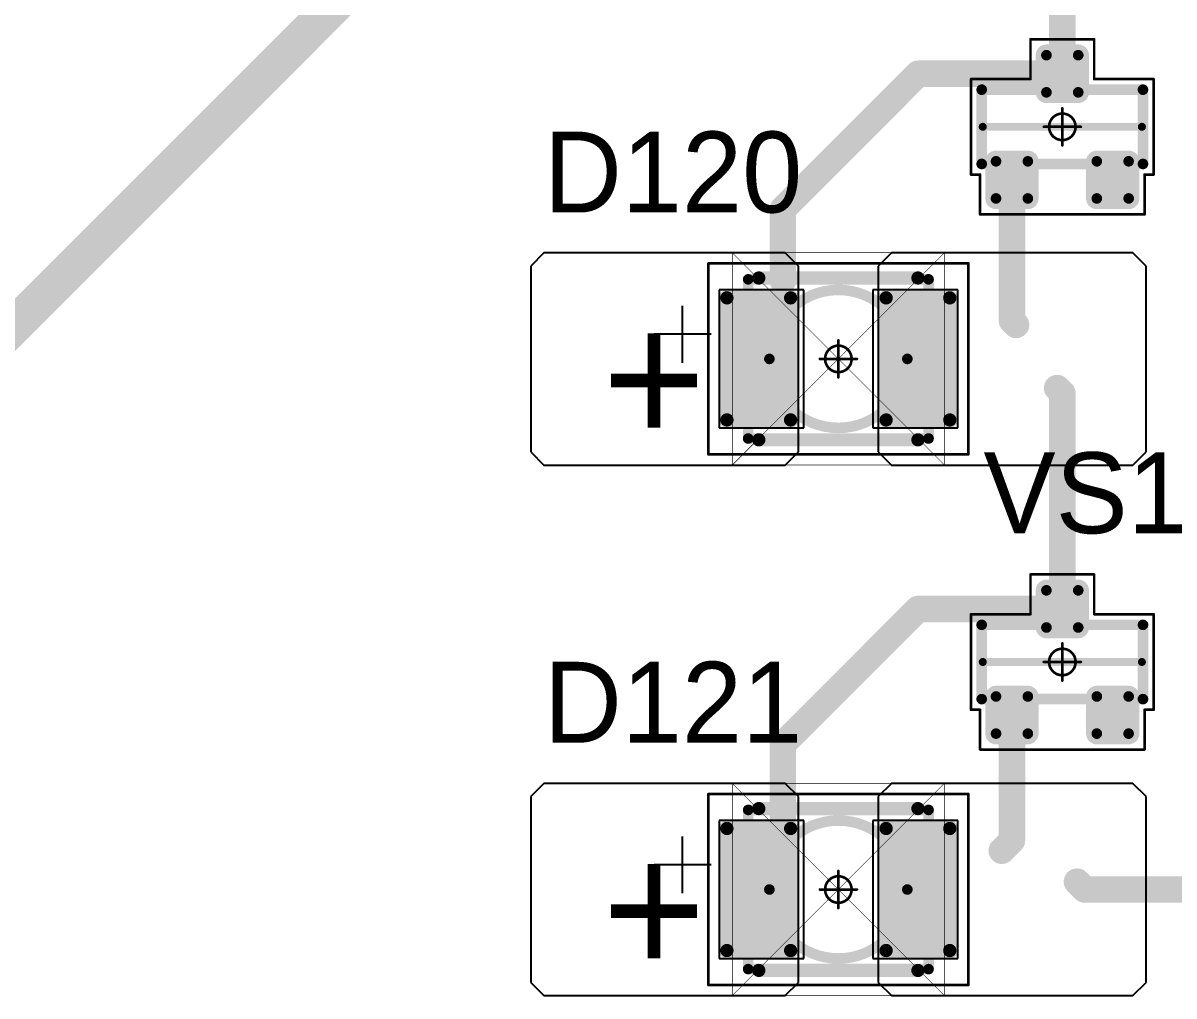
# Model space of a CAD drawing. Header units: millimetres. Extents: x 0 to 1769, y 431 to 1001.
# Drawn here: x 1671.07 to 1692.77, y 571.02 to 589.36 of the extents above; entities that cross this region are included whole.
import ezdxf

# ---------------------------------------------------------------- set-up
doc = ezdxf.new("R2010")
doc.units = ezdxf.units.MM
for name, color, linetype in [('Mechanical13', 56, 'Continuous'), ('Mechanical15', 56, 'Continuous'), ('Mechanical9', 56, 'Continuous'), ('TopLayer', 1, 'Continuous'), ('TopOverlay', 2, 'Continuous'), ('TopPaste', 8, 'Continuous'), ('TopSolder', 216, 'Continuous')]:
    doc.layers.add(name, color=color, linetype=linetype)

# ---------------------------------------------------------------- blocks, each defined once
blk = doc.blocks.new('SOT23_18')
at = {"layer": 'Mechanical13', "const_width": 0.2}
for points in [[(-0.7, 1.52), (-0.7, -1.52)], [(-0.7, 1.52), (0.7, 1.52)], [(0.7, 1.52), (0.7, -1.52)], [(-0.7, -1.52), (0.7, -1.52)]]:
    blk.add_lwpolyline(points, dxfattribs=at)
at = {"layer": 'Mechanical13', "const_width": 0.1}
for points in [[(-0.75, 1.52, 1), (-0.65, 1.52, 1)], [(-0.75, 1.52, 1), (-0.65, 1.52, 1)], [(0.65, 1.52, 1), (0.75, 1.52, 1)], [(0.65, 1.52, 1), (0.75, 1.52, 1)], [(-0.75, -1.52, 1), (-0.65, -1.52, 1)], [(-0.75, -1.52, 1), (-0.65, -1.52, 1)], [(0.65, -1.52, 1), (0.75, -1.52, 1)], [(0.65, -1.52, 1), (0.75, -1.52, 1)]]:
    blk.add_lwpolyline(points, format="xyb", close=True, dxfattribs=at)
at = {"layer": 'Mechanical15', "const_width": 0.05}
for points in [[(-0.9, 1.72), (0.9, 1.72)], [(-0.9, 1.72), (-0.9, 1.55)], [(0.9, 1.72), (0.9, 0.6)], [(-1.65, 1.55), (-0.9, 1.55)], [(-1.65, 1.55), (-1.65, -1.55)], [(0.9, 0.6), (1.65, 0.6)], [(1.65, 0.6), (1.65, -0.6)], [(0, 0.35), (0, -0.35)], [(-0.35, 0), (0.35, 0)], [(0.9, -0.6), (0.9, -1.72)], [(0.9, -0.6), (1.65, -0.6)], [(-1.65, -1.55), (-0.9, -1.55)], [(-0.9, -1.55), (-0.9, -1.72)], [(-0.9, -1.72), (0.9, -1.72)]]:
    blk.add_lwpolyline(points, dxfattribs=at)
at = {"layer": 'Mechanical15'}
for points, const_width in [([(-0.913, 1.72, 1), (-0.888, 1.72, 1)], 0.025), ([(-0.913, 1.72, 1), (-0.888, 1.72, 1)], 0.025), ([(0.888, 1.72, 1), (0.913, 1.72, 1)], 0.025), ([(0.888, 1.72, 1), (0.913, 1.72, 1)], 0.025), ([(-1.662, 1.55, 1), (-1.637, 1.55, 1)], 0.025), ([(-1.662, 1.55, 1), (-1.637, 1.55, 1)], 0.025), ([(-0.913, 1.55, 1), (-0.888, 1.55, 1)], 0.025), ([(-0.913, 1.55, 1), (-0.888, 1.55, 1)], 0.025), ([(0.888, 0.6, 1), (0.913, 0.6, 1)], 0.025), ([(0.888, 0.6, 1), (0.913, 0.6, 1)], 0.025), ([(1.637, 0.6, 1), (1.662, 0.6, 1)], 0.025), ([(1.637, 0.6, 1), (1.662, 0.6, 1)], 0.025), ([(0.25, 0, 1), (-0.25, 0, 1)], 0.05), ([(-0.012, 0.35, 1), (0.012, 0.35, 1)], 0.025), ([(-0.362, 0, 1), (-0.337, 0, 1)], 0.025), ([(-0.262, 0, 1), (-0.238, 0, 1)], 0.025), ([(0.238, 0, 1), (0.262, 0, 1)], 0.025), ([(0.337, 0, 1), (0.362, 0, 1)], 0.025), ([(-0.012, -0.35, 1), (0.012, -0.35, 1)], 0.025), ([(0.888, -0.6, 1), (0.913, -0.6, 1)], 0.025), ([(0.888, -0.6, 1), (0.913, -0.6, 1)], 0.025), ([(1.637, -0.6, 1), (1.662, -0.6, 1)], 0.025), ([(1.637, -0.6, 1), (1.662, -0.6, 1)], 0.025), ([(-1.662, -1.55, 1), (-1.637, -1.55, 1)], 0.025), ([(-1.662, -1.55, 1), (-1.637, -1.55, 1)], 0.025), ([(-0.913, -1.55, 1), (-0.888, -1.55, 1)], 0.025), ([(-0.913, -1.55, 1), (-0.888, -1.55, 1)], 0.025), ([(-0.913, -1.72, 1), (-0.888, -1.72, 1)], 0.025), ([(-0.913, -1.72, 1), (-0.888, -1.72, 1)], 0.025), ([(0.888, -1.72, 1), (0.913, -1.72, 1)], 0.025), ([(0.888, -1.72, 1), (0.913, -1.72, 1)], 0.025)]:
    blk.add_lwpolyline(points, format="xyb", close=True, dxfattribs=dict(at, const_width=const_width))
at = {"layer": 'TopLayer', "const_width": 0.1}
for points in [[(-1.4, 1.25, 1), (-1.3, 1.25, 1)], [(-0.7, 1.25, 1), (-0.6, 1.25, 1)], [(-1.4, 0.65, 1), (-1.3, 0.65, 1)], [(-0.7, 0.65, 1), (-0.6, 0.65, 1)], [(0.6, 0.3, 1), (0.7, 0.3, 1)], [(1.3, 0.3, 1), (1.4, 0.3, 1)], [(0.6, -0.3, 1), (0.7, -0.3, 1)], [(1.3, -0.3, 1), (1.4, -0.3, 1)], [(-1.4, -0.65, 1), (-1.3, -0.65, 1)], [(-0.7, -0.65, 1), (-0.6, -0.65, 1)], [(-1.4, -1.25, 1), (-1.3, -1.25, 1)], [(-0.7, -1.25, 1), (-0.6, -1.25, 1)]]:
    blk.add_lwpolyline(points, format="xyb", close=True, dxfattribs=at)
at = {"layer": 'TopLayer'}
for points in [[(-1.35, 1.35), (-1.35, 0.55), (-0.65, 1.35), (-0.65, 0.55)], [(-1.45, 1.25), (-1.45, 0.65), (-0.55, 1.25), (-0.55, 0.65)], [(0.55, 0.3), (0.55, -0.3), (1.45, 0.3), (1.45, -0.3)], [(0.65, 0.4), (0.65, -0.4), (1.35, 0.4), (1.35, -0.4)], [(-1.45, -0.65), (-1.45, -1.25), (-0.55, -0.65), (-0.55, -1.25)], [(-1.35, -0.55), (-1.35, -1.35), (-0.65, -0.55), (-0.65, -1.35)]]:
    blk.add_solid(points, dxfattribs=at)
at = {"layer": 'TopOverlay', "const_width": 0.15}
blk.add_lwpolyline([(0, 1.5), (0, -1.5)], dxfattribs=at)
at = {"layer": 'TopOverlay', "const_width": 0.075}
for points in [[(-0.038, 1.5, 1), (0.038, 1.5, 1)], [(-0.038, -1.5, 1), (0.038, -1.5, 1)]]:
    blk.add_lwpolyline(points, format="xyb", close=True, dxfattribs=at)
at = {"layer": 'TopPaste', "const_width": 0.075}
for points in [[(-1.387, 1.25, 1), (-1.313, 1.25, 1)], [(-0.687, 1.25, 1), (-0.613, 1.25, 1)], [(-1.387, 0.65, 1), (-1.313, 0.65, 1)], [(-0.687, 0.65, 1), (-0.613, 0.65, 1)], [(0.613, 0.3, 1), (0.687, 0.3, 1)], [(1.313, 0.3, 1), (1.387, 0.3, 1)], [(0.613, -0.3, 1), (0.687, -0.3, 1)], [(1.313, -0.3, 1), (1.387, -0.3, 1)], [(-1.387, -0.65, 1), (-1.313, -0.65, 1)], [(-0.687, -0.65, 1), (-0.613, -0.65, 1)], [(-1.387, -1.25, 1), (-1.313, -1.25, 1)], [(-0.687, -1.25, 1), (-0.613, -1.25, 1)]]:
    blk.add_lwpolyline(points, format="xyb", close=True, dxfattribs=at)
at = {"layer": 'TopPaste'}
for points in [[(-1.35, 1.325), (-1.35, 0.575), (-0.65, 1.325), (-0.65, 0.575)], [(-1.425, 1.25), (-1.425, 0.65), (-0.575, 1.25), (-0.575, 0.65)], [(0.575, 0.3), (0.575, -0.3), (1.425, 0.3), (1.425, -0.3)], [(0.65, 0.375), (0.65, -0.375), (1.35, 0.375), (1.35, -0.375)], [(-1.425, -0.65), (-1.425, -1.25), (-0.575, -0.65), (-0.575, -1.25)], [(-1.35, -0.575), (-1.35, -1.325), (-0.65, -0.575), (-0.65, -1.325)]]:
    blk.add_solid(points, dxfattribs=at)
at = {"layer": 'TopSolder', "const_width": 0.202}
for points in [[(-1.451, 1.25, 1), (-1.249, 1.25, 1)], [(-0.751, 1.25, 1), (-0.549, 1.25, 1)], [(-1.451, 0.65, 1), (-1.249, 0.65, 1)], [(-0.751, 0.65, 1), (-0.549, 0.65, 1)], [(0.549, 0.3, 1), (0.751, 0.3, 1)], [(1.249, 0.3, 1), (1.451, 0.3, 1)], [(0.549, -0.3, 1), (0.751, -0.3, 1)], [(1.249, -0.3, 1), (1.451, -0.3, 1)], [(-1.451, -0.65, 1), (-1.249, -0.65, 1)], [(-0.751, -0.65, 1), (-0.549, -0.65, 1)], [(-1.451, -1.25, 1), (-1.249, -1.25, 1)], [(-0.751, -1.25, 1), (-0.549, -1.25, 1)]]:
    blk.add_lwpolyline(points, format="xyb", close=True, dxfattribs=at)
at = {"layer": 'TopSolder'}
for points in [[(-1.35, 1.452), (-1.35, 0.448), (-0.65, 1.452), (-0.65, 0.448)], [(-1.552, 1.25), (-1.552, 0.65), (-0.448, 1.25), (-0.448, 0.65)], [(0.65, 0.502), (0.65, -0.502), (1.35, 0.502), (1.35, -0.502)], [(0.448, 0.3), (0.448, -0.3), (1.552, 0.3), (1.552, -0.3)], [(-1.552, -0.65), (-1.552, -1.25), (-0.448, -0.65), (-0.448, -1.25)], [(-1.35, -0.448), (-1.35, -1.452), (-0.65, -0.448), (-0.65, -1.452)]]:
    blk.add_solid(points, dxfattribs=at)
blk = doc.blocks.new('SOT23_19')
at = {"layer": 'Mechanical13', "const_width": 0.2}
for points in [[(-0.7, 1.52), (-0.7, -1.52)], [(-0.7, 1.52), (0.7, 1.52)], [(0.7, 1.52), (0.7, -1.52)], [(-0.7, -1.52), (0.7, -1.52)]]:
    blk.add_lwpolyline(points, dxfattribs=at)
at = {"layer": 'Mechanical13', "const_width": 0.1}
for points in [[(-0.75, 1.52, 1), (-0.65, 1.52, 1)], [(-0.75, 1.52, 1), (-0.65, 1.52, 1)], [(0.65, 1.52, 1), (0.75, 1.52, 1)], [(0.65, 1.52, 1), (0.75, 1.52, 1)], [(-0.75, -1.52, 1), (-0.65, -1.52, 1)], [(-0.75, -1.52, 1), (-0.65, -1.52, 1)], [(0.65, -1.52, 1), (0.75, -1.52, 1)], [(0.65, -1.52, 1), (0.75, -1.52, 1)]]:
    blk.add_lwpolyline(points, format="xyb", close=True, dxfattribs=at)
at = {"layer": 'Mechanical15', "const_width": 0.05}
for points in [[(-0.9, 1.72), (0.9, 1.72)], [(-0.9, 1.72), (-0.9, 1.55)], [(0.9, 1.72), (0.9, 0.6)], [(-1.65, 1.55), (-0.9, 1.55)], [(-1.65, 1.55), (-1.65, -1.55)], [(0.9, 0.6), (1.65, 0.6)], [(1.65, 0.6), (1.65, -0.6)], [(0, 0.35), (0, -0.35)], [(-0.35, 0), (0.35, 0)], [(0.9, -0.6), (0.9, -1.72)], [(0.9, -0.6), (1.65, -0.6)], [(-1.65, -1.55), (-0.9, -1.55)], [(-0.9, -1.55), (-0.9, -1.72)], [(-0.9, -1.72), (0.9, -1.72)]]:
    blk.add_lwpolyline(points, dxfattribs=at)
at = {"layer": 'Mechanical15'}
for points, const_width in [([(-0.913, 1.72, 1), (-0.888, 1.72, 1)], 0.025), ([(-0.913, 1.72, 1), (-0.888, 1.72, 1)], 0.025), ([(0.888, 1.72, 1), (0.913, 1.72, 1)], 0.025), ([(0.888, 1.72, 1), (0.913, 1.72, 1)], 0.025), ([(-1.662, 1.55, 1), (-1.637, 1.55, 1)], 0.025), ([(-1.662, 1.55, 1), (-1.637, 1.55, 1)], 0.025), ([(-0.913, 1.55, 1), (-0.888, 1.55, 1)], 0.025), ([(-0.913, 1.55, 1), (-0.888, 1.55, 1)], 0.025), ([(0.888, 0.6, 1), (0.913, 0.6, 1)], 0.025), ([(0.888, 0.6, 1), (0.913, 0.6, 1)], 0.025), ([(1.637, 0.6, 1), (1.662, 0.6, 1)], 0.025), ([(1.637, 0.6, 1), (1.662, 0.6, 1)], 0.025), ([(0.25, 0, 1), (-0.25, 0, 1)], 0.05), ([(-0.012, 0.35, 1), (0.012, 0.35, 1)], 0.025), ([(-0.362, 0, 1), (-0.337, 0, 1)], 0.025), ([(-0.262, 0, 1), (-0.238, 0, 1)], 0.025), ([(0.238, 0, 1), (0.262, 0, 1)], 0.025), ([(0.337, 0, 1), (0.362, 0, 1)], 0.025), ([(-0.012, -0.35, 1), (0.012, -0.35, 1)], 0.025), ([(0.888, -0.6, 1), (0.913, -0.6, 1)], 0.025), ([(0.888, -0.6, 1), (0.913, -0.6, 1)], 0.025), ([(1.637, -0.6, 1), (1.662, -0.6, 1)], 0.025), ([(1.637, -0.6, 1), (1.662, -0.6, 1)], 0.025), ([(-1.662, -1.55, 1), (-1.637, -1.55, 1)], 0.025), ([(-1.662, -1.55, 1), (-1.637, -1.55, 1)], 0.025), ([(-0.913, -1.55, 1), (-0.888, -1.55, 1)], 0.025), ([(-0.913, -1.55, 1), (-0.888, -1.55, 1)], 0.025), ([(-0.913, -1.72, 1), (-0.888, -1.72, 1)], 0.025), ([(-0.913, -1.72, 1), (-0.888, -1.72, 1)], 0.025), ([(0.888, -1.72, 1), (0.913, -1.72, 1)], 0.025), ([(0.888, -1.72, 1), (0.913, -1.72, 1)], 0.025)]:
    blk.add_lwpolyline(points, format="xyb", close=True, dxfattribs=dict(at, const_width=const_width))
at = {"layer": 'TopLayer', "const_width": 0.1}
for points in [[(-1.4, 1.25, 1), (-1.3, 1.25, 1)], [(-0.7, 1.25, 1), (-0.6, 1.25, 1)], [(-1.4, 0.65, 1), (-1.3, 0.65, 1)], [(-0.7, 0.65, 1), (-0.6, 0.65, 1)], [(0.6, 0.3, 1), (0.7, 0.3, 1)], [(1.3, 0.3, 1), (1.4, 0.3, 1)], [(0.6, -0.3, 1), (0.7, -0.3, 1)], [(1.3, -0.3, 1), (1.4, -0.3, 1)], [(-1.4, -0.65, 1), (-1.3, -0.65, 1)], [(-0.7, -0.65, 1), (-0.6, -0.65, 1)], [(-1.4, -1.25, 1), (-1.3, -1.25, 1)], [(-0.7, -1.25, 1), (-0.6, -1.25, 1)]]:
    blk.add_lwpolyline(points, format="xyb", close=True, dxfattribs=at)
at = {"layer": 'TopLayer'}
for points in [[(-1.35, 1.35), (-1.35, 0.55), (-0.65, 1.35), (-0.65, 0.55)], [(-1.45, 1.25), (-1.45, 0.65), (-0.55, 1.25), (-0.55, 0.65)], [(0.55, 0.3), (0.55, -0.3), (1.45, 0.3), (1.45, -0.3)], [(0.65, 0.4), (0.65, -0.4), (1.35, 0.4), (1.35, -0.4)], [(-1.45, -0.65), (-1.45, -1.25), (-0.55, -0.65), (-0.55, -1.25)], [(-1.35, -0.55), (-1.35, -1.35), (-0.65, -0.55), (-0.65, -1.35)]]:
    blk.add_solid(points, dxfattribs=at)
at = {"layer": 'TopOverlay', "const_width": 0.15}
blk.add_lwpolyline([(0, 1.5), (0, -1.5)], dxfattribs=at)
at = {"layer": 'TopOverlay', "const_width": 0.075}
for points in [[(-0.038, 1.5, 1), (0.038, 1.5, 1)], [(-0.038, -1.5, 1), (0.038, -1.5, 1)]]:
    blk.add_lwpolyline(points, format="xyb", close=True, dxfattribs=at)
at = {"layer": 'TopPaste', "const_width": 0.075}
for points in [[(-1.387, 1.25, 1), (-1.313, 1.25, 1)], [(-0.687, 1.25, 1), (-0.613, 1.25, 1)], [(-1.387, 0.65, 1), (-1.313, 0.65, 1)], [(-0.687, 0.65, 1), (-0.613, 0.65, 1)], [(0.613, 0.3, 1), (0.687, 0.3, 1)], [(1.313, 0.3, 1), (1.387, 0.3, 1)], [(0.613, -0.3, 1), (0.687, -0.3, 1)], [(1.313, -0.3, 1), (1.387, -0.3, 1)], [(-1.387, -0.65, 1), (-1.313, -0.65, 1)], [(-0.687, -0.65, 1), (-0.613, -0.65, 1)], [(-1.387, -1.25, 1), (-1.313, -1.25, 1)], [(-0.687, -1.25, 1), (-0.613, -1.25, 1)]]:
    blk.add_lwpolyline(points, format="xyb", close=True, dxfattribs=at)
at = {"layer": 'TopPaste'}
for points in [[(-1.35, 1.325), (-1.35, 0.575), (-0.65, 1.325), (-0.65, 0.575)], [(-1.425, 1.25), (-1.425, 0.65), (-0.575, 1.25), (-0.575, 0.65)], [(0.575, 0.3), (0.575, -0.3), (1.425, 0.3), (1.425, -0.3)], [(0.65, 0.375), (0.65, -0.375), (1.35, 0.375), (1.35, -0.375)], [(-1.425, -0.65), (-1.425, -1.25), (-0.575, -0.65), (-0.575, -1.25)], [(-1.35, -0.575), (-1.35, -1.325), (-0.65, -0.575), (-0.65, -1.325)]]:
    blk.add_solid(points, dxfattribs=at)
at = {"layer": 'TopSolder', "const_width": 0.202}
for points in [[(-1.451, 1.25, 1), (-1.249, 1.25, 1)], [(-0.751, 1.25, 1), (-0.549, 1.25, 1)], [(-1.451, 0.65, 1), (-1.249, 0.65, 1)], [(-0.751, 0.65, 1), (-0.549, 0.65, 1)], [(0.549, 0.3, 1), (0.751, 0.3, 1)], [(1.249, 0.3, 1), (1.451, 0.3, 1)], [(0.549, -0.3, 1), (0.751, -0.3, 1)], [(1.249, -0.3, 1), (1.451, -0.3, 1)], [(-1.451, -0.65, 1), (-1.249, -0.65, 1)], [(-0.751, -0.65, 1), (-0.549, -0.65, 1)], [(-1.451, -1.25, 1), (-1.249, -1.25, 1)], [(-0.751, -1.25, 1), (-0.549, -1.25, 1)]]:
    blk.add_lwpolyline(points, format="xyb", close=True, dxfattribs=at)
at = {"layer": 'TopSolder'}
for points in [[(-1.35, 1.452), (-1.35, 0.448), (-0.65, 1.452), (-0.65, 0.448)], [(-1.552, 1.25), (-1.552, 0.65), (-0.448, 1.25), (-0.448, 0.65)], [(0.65, 0.502), (0.65, -0.502), (1.35, 0.502), (1.35, -0.502)], [(0.448, 0.3), (0.448, -0.3), (1.552, 0.3), (1.552, -0.3)], [(-1.552, -0.65), (-1.552, -1.25), (-0.448, -0.65), (-0.448, -1.25)], [(-1.35, -0.448), (-1.35, -1.452), (-0.65, -0.448), (-0.65, -1.452)]]:
    blk.add_solid(points, dxfattribs=at)
blk = doc.blocks.new('T66G_206')
at = {"layer": 'Mechanical13'}
for p, q in [((2.936, 0.071), (2.936, -1)), ((2.4, -0.464), (3.471, -0.464))]:
    blk.add_line(p, q, dxfattribs=at)
at = {"layer": 'Mechanical13', "const_width": 0.2}
for points in [[(1.7, 1.5), (-1.7, 1.5)], [(-1.7, 1.5), (-1.7, -1.5)], [(1.7, 1.5), (1.7, -1.5)], [(1.7, -1.5), (-1.7, -1.5)]]:
    blk.add_lwpolyline(points, dxfattribs=at)
at = {"layer": 'Mechanical13'}
for points, const_width in [([(-1.75, 1.5, 1), (-1.65, 1.5, 1)], 0.1), ([(-1.75, 1.5, 1), (-1.65, 1.5, 1)], 0.1), ([(1.65, 1.5, 1), (1.75, 1.5, 1)], 0.1), ([(1.65, 1.5, 1), (1.75, 1.5, 1)], 0.1), ([(1.3, 0, 1), (-1.3, 0, 1)], 0.2), ([(-1.35, 0, 1), (-1.25, 0, 1)], 0.1), ([(1.25, 0, 1), (1.35, 0, 1)], 0.1), ([(-1.75, -1.5, 1), (-1.65, -1.5, 1)], 0.1), ([(-1.75, -1.5, 1), (-1.65, -1.5, 1)], 0.1), ([(1.65, -1.5, 1), (1.75, -1.5, 1)], 0.1), ([(1.65, -1.5, 1), (1.75, -1.5, 1)], 0.1)]:
    blk.add_lwpolyline(points, format="xyb", close=True, dxfattribs=dict(at, const_width=const_width))
at = {"layer": 'Mechanical15', "const_width": 0.05}
for points in [[(-2.45, 1.8), (-2.45, -1.8)], [(2.45, 1.8), (-2.45, 1.8)], [(2.45, 1.8), (2.45, -1.8)], [(0, 0.35), (0, -0.35)], [(0.35, 0), (-0.35, 0)], [(2.45, -1.8), (-2.45, -1.8)]]:
    blk.add_lwpolyline(points, dxfattribs=at)
at = {"layer": 'Mechanical15'}
for points, const_width in [([(-2.462, 1.8, 1), (-2.438, 1.8, 1)], 0.025), ([(-2.462, 1.8, 1), (-2.438, 1.8, 1)], 0.025), ([(2.438, 1.8, 1), (2.462, 1.8, 1)], 0.025), ([(2.438, 1.8, 1), (2.462, 1.8, 1)], 0.025), ([(0.25, 0, 1), (-0.25, 0, 1)], 0.05), ([(-0.012, 0.35, 1), (0.012, 0.35, 1)], 0.025), ([(-0.362, 0, 1), (-0.337, 0, 1)], 0.025), ([(-0.262, 0, 1), (-0.238, 0, 1)], 0.025), ([(0.238, 0, 1), (0.262, 0, 1)], 0.025), ([(0.337, 0, 1), (0.362, 0, 1)], 0.025), ([(-0.012, -0.35, 1), (0.012, -0.35, 1)], 0.025), ([(-2.462, -1.8, 1), (-2.438, -1.8, 1)], 0.025), ([(-2.462, -1.8, 1), (-2.438, -1.8, 1)], 0.025), ([(2.438, -1.8, 1), (2.462, -1.8, 1)], 0.025), ([(2.438, -1.8, 1), (2.462, -1.8, 1)], 0.025)]:
    blk.add_lwpolyline(points, format="xyb", close=True, dxfattribs=dict(at, const_width=const_width))
at = {"layer": 'TopLayer'}
for p, q in [((-5.55, 2), (-5.8, 1.75)), ((-1, 2), (-5.55, 2)), ((-0.75, 1.75), (-1, 2)), ((1, 2), (0.75, 1.75)), ((5.55, 2), (1, 2)), ((5.8, 1.75), (5.55, 2)), ((-5.8, 1.75), (-5.8, -1.75)), ((-0.75, -1.75), (-0.75, 1.75)), ((0.75, 1.75), (0.75, -1.75)), ((5.8, -1.75), (5.8, 1.75)), ((-5.8, -1.75), (-5.55, -2)), ((-1, -2), (-0.75, -1.75)), ((0.75, -1.75), (1, -2)), ((5.55, -2), (5.8, -1.75)), ((-5.55, -2), (-1, -2)), ((1, -2), (5.55, -2))]:
    blk.add_line(p, q, dxfattribs=at)
at = {"layer": 'TopLayer', "const_width": 0.15}
for points in [[(-2.175, 1.15, 1), (-2.025, 1.15, 1)], [(-0.975, 1.15, 1), (-0.825, 1.15, 1)], [(0.825, 1.15, 1), (0.975, 1.15, 1)], [(2.025, 1.15, 1), (2.175, 1.15, 1)], [(-2.175, -1.15, 1), (-2.025, -1.15, 1)], [(-0.975, -1.15, 1), (-0.825, -1.15, 1)], [(0.825, -1.15, 1), (0.975, -1.15, 1)], [(2.025, -1.15, 1), (2.175, -1.15, 1)]]:
    blk.add_lwpolyline(points, format="xyb", close=True, dxfattribs=at)
at = {"layer": 'TopLayer'}
for points in [[(-0.75, 1.15), (-2.25, 1.15), (-0.75, -1.15), (-2.25, -1.15)], [(-0.9, 1.3), (-2.1, 1.3), (-0.9, -1.3), (-2.1, -1.3)], [(2.25, 1.15), (0.75, 1.15), (2.25, -1.15), (0.75, -1.15)], [(2.1, 1.3), (0.9, 1.3), (2.1, -1.3), (0.9, -1.3)]]:
    blk.add_solid(points, dxfattribs=at)
at = {"layer": 'TopOverlay', "const_width": 0.25}
for points in [[(1.5, 1.525), (-1.5, 1.525)], [(1.5, -1.525), (-1.5, -1.525)]]:
    blk.add_lwpolyline(points, dxfattribs=at)
at = {"layer": 'TopOverlay', "const_width": 0.125}
for points in [[(-1.562, 1.525, 1), (-1.438, 1.525, 1)], [(1.438, 1.525, 1), (1.562, 1.525, 1)], [(-1.562, -1.525, 1), (-1.438, -1.525, 1)], [(1.438, -1.525, 1), (1.562, -1.525, 1)]]:
    blk.add_lwpolyline(points, format="xyb", close=True, dxfattribs=at)
at = {"layer": 'TopPaste', "const_width": 0.125}
for points in [[(-2.163, 1.15, 1), (-2.038, 1.15, 1)], [(-0.963, 1.15, 1), (-0.838, 1.15, 1)], [(0.838, 1.15, 1), (0.963, 1.15, 1)], [(2.038, 1.15, 1), (2.163, 1.15, 1)], [(-2.163, -1.15, 1), (-2.038, -1.15, 1)], [(-0.963, -1.15, 1), (-0.838, -1.15, 1)], [(0.838, -1.15, 1), (0.963, -1.15, 1)], [(2.038, -1.15, 1), (2.163, -1.15, 1)]]:
    blk.add_lwpolyline(points, format="xyb", close=True, dxfattribs=at)
at = {"layer": 'TopPaste'}
for points in [[(-0.775, 1.15), (-2.225, 1.15), (-0.775, -1.15), (-2.225, -1.15)], [(-0.9, 1.275), (-2.1, 1.275), (-0.9, -1.275), (-2.1, -1.275)], [(2.225, 1.15), (0.775, 1.15), (2.225, -1.15), (0.775, -1.15)], [(2.1, 1.275), (0.9, 1.275), (2.1, -1.275), (0.9, -1.275)]]:
    blk.add_solid(points, dxfattribs=at)
at = {"layer": 'TopSolder'}
for p, q in [((-2.25, 1.3), (-2.25, -1.3)), ((-0.65, 1.3), (-2.25, 1.3)), ((-0.65, -1.3), (-0.65, 1.3)), ((0.65, 1.3), (0.65, -1.3)), ((2.25, 1.3), (0.65, 1.3)), ((2.25, -1.3), (2.25, 1.3)), ((-2.25, -1.3), (-0.65, -1.3)), ((0.65, -1.3), (2.25, -1.3))]:
    blk.add_line(p, q, dxfattribs=at)
at = {"layer": 'TopOverlay'}
blk.add_text('+', height=2.5, dxfattribs=at).set_placement((2.5, -0.8))
blk = doc.blocks.new('T66G_207')
at = {"layer": 'Mechanical13'}
for p, q in [((2.936, 0.071), (2.936, -1)), ((2.4, -0.464), (3.471, -0.464))]:
    blk.add_line(p, q, dxfattribs=at)
at = {"layer": 'Mechanical13', "const_width": 0.2}
for points in [[(1.7, 1.5), (-1.7, 1.5)], [(-1.7, 1.5), (-1.7, -1.5)], [(1.7, 1.5), (1.7, -1.5)], [(1.7, -1.5), (-1.7, -1.5)]]:
    blk.add_lwpolyline(points, dxfattribs=at)
at = {"layer": 'Mechanical13'}
for points, const_width in [([(-1.75, 1.5, 1), (-1.65, 1.5, 1)], 0.1), ([(-1.75, 1.5, 1), (-1.65, 1.5, 1)], 0.1), ([(1.65, 1.5, 1), (1.75, 1.5, 1)], 0.1), ([(1.65, 1.5, 1), (1.75, 1.5, 1)], 0.1), ([(1.3, 0, 1), (-1.3, 0, 1)], 0.2), ([(-1.35, 0, 1), (-1.25, 0, 1)], 0.1), ([(1.25, 0, 1), (1.35, 0, 1)], 0.1), ([(-1.75, -1.5, 1), (-1.65, -1.5, 1)], 0.1), ([(-1.75, -1.5, 1), (-1.65, -1.5, 1)], 0.1), ([(1.65, -1.5, 1), (1.75, -1.5, 1)], 0.1), ([(1.65, -1.5, 1), (1.75, -1.5, 1)], 0.1)]:
    blk.add_lwpolyline(points, format="xyb", close=True, dxfattribs=dict(at, const_width=const_width))
at = {"layer": 'Mechanical15', "const_width": 0.05}
for points in [[(-2.45, 1.8), (-2.45, -1.8)], [(2.45, 1.8), (-2.45, 1.8)], [(2.45, 1.8), (2.45, -1.8)], [(0, 0.35), (0, -0.35)], [(0.35, 0), (-0.35, 0)], [(2.45, -1.8), (-2.45, -1.8)]]:
    blk.add_lwpolyline(points, dxfattribs=at)
at = {"layer": 'Mechanical15'}
for points, const_width in [([(-2.462, 1.8, 1), (-2.438, 1.8, 1)], 0.025), ([(-2.462, 1.8, 1), (-2.438, 1.8, 1)], 0.025), ([(2.438, 1.8, 1), (2.462, 1.8, 1)], 0.025), ([(2.438, 1.8, 1), (2.462, 1.8, 1)], 0.025), ([(0.25, 0, 1), (-0.25, 0, 1)], 0.05), ([(-0.012, 0.35, 1), (0.012, 0.35, 1)], 0.025), ([(-0.362, 0, 1), (-0.337, 0, 1)], 0.025), ([(-0.262, 0, 1), (-0.238, 0, 1)], 0.025), ([(0.238, 0, 1), (0.262, 0, 1)], 0.025), ([(0.337, 0, 1), (0.362, 0, 1)], 0.025), ([(-0.012, -0.35, 1), (0.012, -0.35, 1)], 0.025), ([(-2.462, -1.8, 1), (-2.438, -1.8, 1)], 0.025), ([(-2.462, -1.8, 1), (-2.438, -1.8, 1)], 0.025), ([(2.438, -1.8, 1), (2.462, -1.8, 1)], 0.025), ([(2.438, -1.8, 1), (2.462, -1.8, 1)], 0.025)]:
    blk.add_lwpolyline(points, format="xyb", close=True, dxfattribs=dict(at, const_width=const_width))
at = {"layer": 'TopLayer'}
for p, q in [((-5.55, 2), (-5.8, 1.75)), ((-1, 2), (-5.55, 2)), ((-0.75, 1.75), (-1, 2)), ((1, 2), (0.75, 1.75)), ((5.55, 2), (1, 2)), ((5.8, 1.75), (5.55, 2)), ((-5.8, 1.75), (-5.8, -1.75)), ((-0.75, -1.75), (-0.75, 1.75)), ((0.75, 1.75), (0.75, -1.75)), ((5.8, -1.75), (5.8, 1.75)), ((-5.8, -1.75), (-5.55, -2)), ((-1, -2), (-0.75, -1.75)), ((0.75, -1.75), (1, -2)), ((5.55, -2), (5.8, -1.75)), ((-5.55, -2), (-1, -2)), ((1, -2), (5.55, -2))]:
    blk.add_line(p, q, dxfattribs=at)
at = {"layer": 'TopLayer', "const_width": 0.15}
for points in [[(-2.175, 1.15, 1), (-2.025, 1.15, 1)], [(-0.975, 1.15, 1), (-0.825, 1.15, 1)], [(0.825, 1.15, 1), (0.975, 1.15, 1)], [(2.025, 1.15, 1), (2.175, 1.15, 1)], [(-2.175, -1.15, 1), (-2.025, -1.15, 1)], [(-0.975, -1.15, 1), (-0.825, -1.15, 1)], [(0.825, -1.15, 1), (0.975, -1.15, 1)], [(2.025, -1.15, 1), (2.175, -1.15, 1)]]:
    blk.add_lwpolyline(points, format="xyb", close=True, dxfattribs=at)
at = {"layer": 'TopLayer'}
for points in [[(-0.75, 1.15), (-2.25, 1.15), (-0.75, -1.15), (-2.25, -1.15)], [(-0.9, 1.3), (-2.1, 1.3), (-0.9, -1.3), (-2.1, -1.3)], [(2.25, 1.15), (0.75, 1.15), (2.25, -1.15), (0.75, -1.15)], [(2.1, 1.3), (0.9, 1.3), (2.1, -1.3), (0.9, -1.3)]]:
    blk.add_solid(points, dxfattribs=at)
at = {"layer": 'TopOverlay', "const_width": 0.25}
for points in [[(1.5, 1.525), (-1.5, 1.525)], [(1.5, -1.525), (-1.5, -1.525)]]:
    blk.add_lwpolyline(points, dxfattribs=at)
at = {"layer": 'TopOverlay', "const_width": 0.125}
for points in [[(-1.562, 1.525, 1), (-1.438, 1.525, 1)], [(1.438, 1.525, 1), (1.562, 1.525, 1)], [(-1.562, -1.525, 1), (-1.438, -1.525, 1)], [(1.438, -1.525, 1), (1.562, -1.525, 1)]]:
    blk.add_lwpolyline(points, format="xyb", close=True, dxfattribs=at)
at = {"layer": 'TopPaste', "const_width": 0.125}
for points in [[(-2.163, 1.15, 1), (-2.038, 1.15, 1)], [(-0.963, 1.15, 1), (-0.838, 1.15, 1)], [(0.838, 1.15, 1), (0.963, 1.15, 1)], [(2.038, 1.15, 1), (2.163, 1.15, 1)], [(-2.163, -1.15, 1), (-2.038, -1.15, 1)], [(-0.963, -1.15, 1), (-0.838, -1.15, 1)], [(0.838, -1.15, 1), (0.963, -1.15, 1)], [(2.038, -1.15, 1), (2.163, -1.15, 1)]]:
    blk.add_lwpolyline(points, format="xyb", close=True, dxfattribs=at)
at = {"layer": 'TopPaste'}
for points in [[(-0.775, 1.15), (-2.225, 1.15), (-0.775, -1.15), (-2.225, -1.15)], [(-0.9, 1.275), (-2.1, 1.275), (-0.9, -1.275), (-2.1, -1.275)], [(2.225, 1.15), (0.775, 1.15), (2.225, -1.15), (0.775, -1.15)], [(2.1, 1.275), (0.9, 1.275), (2.1, -1.275), (0.9, -1.275)]]:
    blk.add_solid(points, dxfattribs=at)
at = {"layer": 'TopSolder'}
for p, q in [((-2.25, 1.3), (-2.25, -1.3)), ((-0.65, 1.3), (-2.25, 1.3)), ((-0.65, -1.3), (-0.65, 1.3)), ((0.65, 1.3), (0.65, -1.3)), ((2.25, 1.3), (0.65, 1.3)), ((2.25, -1.3), (2.25, 1.3)), ((-2.25, -1.3), (-0.65, -1.3)), ((0.65, -1.3), (2.25, -1.3))]:
    blk.add_line(p, q, dxfattribs=at)
at = {"layer": 'TopOverlay'}
blk.add_text('+', height=2.5, dxfattribs=at).set_placement((2.5, -0.8))

msp = doc.modelspace()

# ---------------------------------------------------------------- linework, layer by layer
at = {"layer": 'Mechanical9'}
for points, const_width in [([(1684.44, 581.028), (1684.44, 585.028)], 0.0127), ([(1684.44, 585.028), (1688.44, 585.028)], 0.0127), ([(1684.44, 585.028), (1688.44, 581.028)], 0.01), ([(1684.44, 581.028), (1688.44, 585.028)], 0.01), ([(1688.44, 581.028), (1688.44, 585.028)], 0.0127), ([(1684.44, 581.028), (1688.44, 581.028)], 0.0127), ([(1684.44, 571.028), (1684.44, 575.028)], 0.0127), ([(1684.44, 575.028), (1688.44, 575.028)], 0.0127), ([(1684.44, 575.028), (1688.44, 571.028)], 0.01), ([(1684.44, 571.028), (1688.44, 575.028)], 0.01), ([(1688.44, 571.028), (1688.44, 575.028)], 0.0127), ([(1684.44, 571.028), (1688.44, 571.028)], 0.0127)]:
    msp.add_lwpolyline(points, dxfattribs=dict(at, const_width=const_width))
for points, const_width in [([(1684.437, 585.028, 1), (1684.443, 585.028, 1)], 0.00635), ([(1684.437, 585.028, 1), (1684.443, 585.028, 1)], 0.00635), ([(1684.437, 585.028, 1), (1684.442, 585.028, 1)], 0.005), ([(1688.437, 585.028, 1), (1688.443, 585.028, 1)], 0.00635), ([(1688.437, 585.028, 1), (1688.443, 585.028, 1)], 0.00635), ([(1688.437, 585.028, 1), (1688.442, 585.028, 1)], 0.005), ([(1684.437, 581.028, 1), (1684.443, 581.028, 1)], 0.00635), ([(1684.437, 581.028, 1), (1684.443, 581.028, 1)], 0.00635), ([(1684.437, 581.028, 1), (1684.442, 581.028, 1)], 0.005), ([(1688.437, 581.028, 1), (1688.443, 581.028, 1)], 0.00635), ([(1688.437, 581.028, 1), (1688.443, 581.028, 1)], 0.00635), ([(1688.437, 581.028, 1), (1688.442, 581.028, 1)], 0.005), ([(1684.437, 575.028, 1), (1684.443, 575.028, 1)], 0.00635), ([(1684.437, 575.028, 1), (1684.443, 575.028, 1)], 0.00635), ([(1684.437, 575.028, 1), (1684.442, 575.028, 1)], 0.005), ([(1688.437, 575.028, 1), (1688.443, 575.028, 1)], 0.00635), ([(1688.437, 575.028, 1), (1688.443, 575.028, 1)], 0.00635), ([(1688.437, 575.028, 1), (1688.442, 575.028, 1)], 0.005), ([(1684.437, 571.028, 1), (1684.443, 571.028, 1)], 0.00635), ([(1684.437, 571.028, 1), (1684.443, 571.028, 1)], 0.00635), ([(1684.437, 571.028, 1), (1684.442, 571.028, 1)], 0.005), ([(1688.437, 571.028, 1), (1688.443, 571.028, 1)], 0.00635), ([(1688.437, 571.028, 1), (1688.443, 571.028, 1)], 0.00635), ([(1688.437, 571.028, 1), (1688.442, 571.028, 1)], 0.005)]:
    msp.add_lwpolyline(points, format="xyb", close=True, dxfattribs=dict(at, const_width=const_width))
at = {"layer": 'TopLayer'}
for points, const_width in [([(1658.855, 571.606), (1679.703, 592.455)], 0.7), ([(1690.662, 588.402), (1690.662, 592.065)], 0.5), ([(1685.394, 585.852), (1687.944, 588.402)], 0.5), ([(1687.944, 588.402), (1690.662, 588.402)], 0.5), ([(1689.712, 583.746), (1689.712, 586.402)], 0.5), ([(1685.394, 584.504), (1685.394, 585.852)], 0.5), ([(1689.712, 583.746), (1689.789, 583.669)], 0.5), ([(1690.565, 582.478), (1690.662, 582.381)], 0.5), ([(1690.662, 578.316), (1690.662, 582.381)], 0.5), ([(1685.394, 575.766), (1687.944, 578.316)], 0.5), ([(1687.944, 578.316), (1690.662, 578.316)], 0.5), ([(1689.712, 573.952), (1689.712, 576.316)], 0.5), ([(1685.394, 574.418), (1685.394, 575.766)], 0.5), ([(1689.52, 573.76), (1689.712, 573.952)], 0.5), ([(1690.938, 573.175), (1691.085, 573.028)], 0.5), ([(1691.085, 573.028), (1696.718, 573.028)], 0.5)]:
    msp.add_lwpolyline(points, dxfattribs=dict(at, const_width=const_width))
at = {"layer": 'TopLayer', "const_width": 0.25}
for points in [[(1687.819, 588.402, 1), (1688.069, 588.402, 1)], [(1687.819, 588.402, 1), (1688.069, 588.402, 1)], [(1690.537, 588.402, 1), (1690.787, 588.402, 1)], [(1690.537, 588.402, 1), (1690.787, 588.402, 1)], [(1689.587, 586.402, 1), (1689.837, 586.402, 1)], [(1685.269, 585.852, 1), (1685.519, 585.852, 1)], [(1685.269, 585.852, 1), (1685.519, 585.852, 1)], [(1685.269, 584.504, 1), (1685.519, 584.504, 1)], [(1689.587, 583.746, 1), (1689.837, 583.746, 1)], [(1689.587, 583.746, 1), (1689.837, 583.746, 1)], [(1689.664, 583.669, 1), (1689.914, 583.669, 1)], [(1690.44, 582.478, 1), (1690.69, 582.478, 1)], [(1690.537, 582.381, 1), (1690.787, 582.381, 1)], [(1690.537, 582.381, 1), (1690.787, 582.381, 1)], [(1687.819, 578.316, 1), (1688.069, 578.316, 1)], [(1687.819, 578.316, 1), (1688.069, 578.316, 1)], [(1690.537, 578.316, 1), (1690.787, 578.316, 1)], [(1690.537, 578.316, 1), (1690.787, 578.316, 1)], [(1689.587, 576.316, 1), (1689.837, 576.316, 1)], [(1685.269, 575.766, 1), (1685.519, 575.766, 1)], [(1685.269, 575.766, 1), (1685.519, 575.766, 1)], [(1685.269, 574.418, 1), (1685.519, 574.418, 1)], [(1689.587, 573.952, 1), (1689.837, 573.952, 1)], [(1689.587, 573.952, 1), (1689.837, 573.952, 1)], [(1689.395, 573.76, 1), (1689.645, 573.76, 1)], [(1690.813, 573.175, 1), (1691.063, 573.175, 1)], [(1690.96, 573.028, 1), (1691.21, 573.028, 1)], [(1690.96, 573.028, 1), (1691.21, 573.028, 1)]]:
    msp.add_lwpolyline(points, format="xyb", close=True, dxfattribs=at)

# ---------------------------------------------------------------- block references
for name, p, rotation in [('SOT23_19', (1690.662, 587.402), 90), ('T66G_207', (1686.44, 583.028), 180), ('SOT23_18', (1690.662, 577.316), 90), ('T66G_206', (1686.44, 573.028), 180)]:
    msp.add_blockref(name, p, dxfattribs=dict(rotation=rotation))

# ---------------------------------------------------------------- texts
at = {"layer": 'TopOverlay'}
for s, p in [('D120', (1680.888, 585.788)), ('VS121', (1689.176, 579.742)), ('D121', (1680.887, 575.796))]:
    msp.add_text(s, height=1.524, dxfattribs=at).set_placement(p)

doc.saveas('drawing.dxf')
